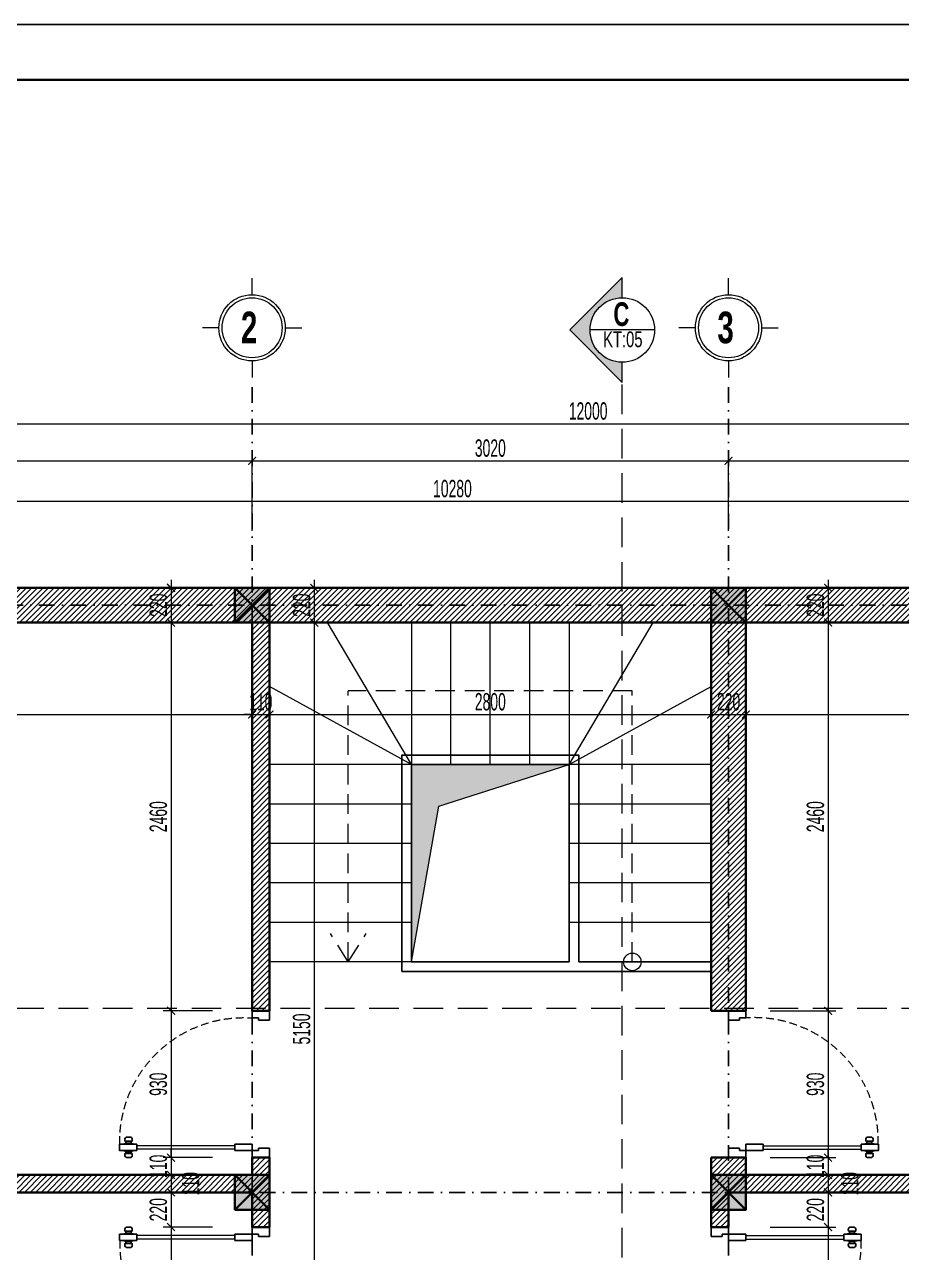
# Model space of a CAD drawing. Header units: inches. Extents: x 274208 to 641690, y -81912 to 129129.
# Drawn here: x 517299 to 522857, y 96287 to 104067 of the extents above; entities that cross this region are included whole.
import ezdxf
from ezdxf.enums import TextEntityAlignment as Align

# ---------------------------------------------------------------- set-up
doc = ezdxf.new("R2010")
doc.units = ezdxf.units.IN
doc.header["$MEASUREMENT"] = 0
doc.header["$PDMODE"] = 3
for name, pattern in [('$1$HIDDEN', [0.375, 0.25, -0.125]), ('DASHDOT', [1, 0.5, -0.25, 0, -0.25]), ('HIDDEN', [0.375, 0.25, -0.125])]:
    doc.linetypes.add(name, pattern=pattern)
for name, color, linetype, lineweight in [('01.Cut', 255, 'Continuous', 35), ('02.Thay', 145, 'Continuous', 20), ('03.Manh', 251, 'Continuous', 13), ('04.Khuat', 250, 'HIDDEN', 18), ('05.Text', 253, 'Continuous', 18), ('06.betong', 2, 'Continuous', 35), ('08.Dim', 156, 'Continuous', 15), ('09.Hatch', 250, 'Continuous', 5), ('11.Khung bo', 32, 'Continuous', 50), ('12.Khung', 36, 'Continuous', 25), ('12.Kinh', 158, 'Continuous', 9), ('NN_KI HIEU', 22, 'Continuous', 18)]:
    doc.layers.add(name, color=color, linetype=linetype, lineweight=lineweight)
doc.layers.add('NET VUA', color=143, linetype='Continuous')
doc.layers.add('TRUC', color=250, linetype='DASHDOT')
doc.layers.add('Tpl_Bound', color=1, linetype='Continuous', plot=False)
doc.styles.add('AVANTH', font='')
doc.styles.add('AVANTHB', font='')
doc.styles.add('TT5_Text Dim', font='hoatbif.shx', dxfattribs={"width": 0.6})
doc.styles.get('AVANTH').set_extended_font_data('.VnAvantH')
doc.styles.get('AVANTHB').set_extended_font_data('.VnAvantH', bold=True)
doc.dimstyles.new('TT5_Dim 1-50', dxfattribs={"dimscale": 50, "dimtxt": 2.2, "dimasz": 1, "dimexe": 1, "dimexo": 0.5, "dimgap": 0.5, "dimtad": 1, "dimdec": 0, "dimzin": 0, "dimdsep": 46, "dimtxsty": 'TT5_Text Dim', "dimblk": 'ARCHTICK', "dimcen": 0, "dimdle": 1, "dimclrd": 256, "dimclre": 256, "dimclrt": 1, "dimadec": 0, "dimazin": 0, "dimtfac": 0.015, "dimtdec": 0, "dimtix": 1, "dimtmove": 2, "dimatfit": 3, "dimldrblk": 'DOT', "dimfxl": 1, "dimtolj": 1, "dimtzin": 0, "dimlwd": -1, "dimlwe": -1, "dimarcsym": 1})

# ---------------------------------------------------------------- blocks, each defined once
blk = doc.blocks.new('100')
at = {"layer": '11.Khung bo', "const_width": 26.7}
blk.add_lwpolyline([(1860913, -945240), (1860913, -916940), (1896063, -916940), (1896063, -945240)], close=True, dxfattribs=at)
at = {"layer": '12.Khung', "color": 1}
blk.add_lwpolyline([(1901579, -945940), (1901579, -916240), (1859580, -916240), (1859580, -945940)], close=True, dxfattribs=at)
blk = doc.blocks.new('\xad3yjrtuktyl')
at = {"layer": '06.betong'}
blk.add_hatch(color=0, dxfattribs=at).paths.add_polyline_path([(-110, -110), (110, -110), (110, 110), (-110, 110)])
at = {"layer": '06.betong', "color": 0}
for p, q in [((-110, 110), (110, -110)), ((-110, -110), (110, 110))]:
    blk.add_line(p, q, dxfattribs=at)
blk.add_lwpolyline([(-110, -110), (110, -110), (110, 110), (-110, 110)], close=True, dxfattribs=at)
blk = doc.blocks.new('CUA D110920')
at = {"layer": '04.Khuat', "ltscale": 200}
blk.add_arc((775004.5, 2440213.5), 786, 178.84706, 273.87454, dxfattribs=at)
at = {"layer": '12.Kinh'}
for p, q in [((774947.6, 2440260), (774327.6, 2440260)), ((774947.6, 2440238.7), (774327.6, 2440238.7))]:
    blk.add_line(p, q, dxfattribs=at)
at = {"layer": 'NET VUA'}
for p, q in [((774251.4, 2440289.2), (774297.5, 2440289.2)), ((774258.4, 2440289.2), (774258.4, 2440276.6)), ((774259, 2440314.3), (774289.9, 2440314.3)), ((774290.4, 2440289.2), (774290.4, 2440276.6)), ((775057.6, 2440269.4), (775057.6, 2440314.4)), ((775057.6, 2440314.4), (775167.6, 2440314.4)), ((775167.6, 2440254.4), (775167.6, 2440314.4)), ((774255.6, 2440273.9), (774244.9, 2440271.7)), ((774244.9, 2440271.7), (774244.9, 2440269.4)), ((774244.9, 2440227), (774244.9, 2440229.4)), ((774255.6, 2440224.8), (774244.9, 2440227)), ((774251.4, 2440209.5), (774297.5, 2440209.5)), ((774255.6, 2440276.6), (774293.3, 2440276.6)), ((774255.6, 2440276.6), (774255.6, 2440273.9)), ((774255.6, 2440222.1), (774255.6, 2440224.8)), ((774255.6, 2440222.1), (774293.3, 2440222.1)), ((774258.4, 2440209.5), (774258.4, 2440222.1)), ((774290.4, 2440209.5), (774290.4, 2440222.1)), ((774293.3, 2440276.6), (774293.3, 2440273.9)), ((774293.3, 2440273.9), (774304, 2440271.7)), ((774293.3, 2440224.8), (774304, 2440227)), ((774293.3, 2440222.1), (774293.3, 2440224.8)), ((774304, 2440271.7), (774304, 2440269.4)), ((774304, 2440227), (774304, 2440229.4)), ((774327.6, 2440269.4), (774327.6, 2440229.4)), ((774947.6, 2440269.4), (774947.6, 2440229.4)), ((775057.6, 2440269.4), (775097.6, 2440269.4)), ((775097.6, 2440254.4), (775097.6, 2440269.4)), ((775097.6, 2440254.4), (775167.6, 2440254.4)), ((774259, 2440184.5), (774289.9, 2440184.5)), ((775057.6, 2439429.4), (775057.6, 2439384.4)), ((775057.6, 2439429.4), (775097.6, 2439429.4)), ((775097.6, 2439444.4), (775167.6, 2439444.4)), ((775097.6, 2439444.4), (775097.6, 2439429.4)), ((775167.6, 2439444.4), (775167.6, 2439384.4)), ((775057.6, 2439384.4), (775167.6, 2439384.4))]:
    blk.add_line(p, q, dxfattribs=at)
for points in [[(774327.6, 2440229.4), (774217.6, 2440229.4), (774217.6, 2440269.4), (774327.6, 2440269.4)], [(774947.6, 2440269.4), (775057.6, 2440269.4), (775057.6, 2440229.4), (774947.6, 2440229.4)]]:
    blk.add_lwpolyline(points, dxfattribs=at)
for centre, start, end in [((774274.4, 2440295.9), 130.01756, 196.13295), ((774274.4, 2440295.9), 343.86705, 49.98244), ((774274.4, 2440202.8), 163.86705, 229.98244), ((774274.4, 2440202.8), 310.01756, 16.13295)]:
    blk.add_arc(centre, 24, start, end, dxfattribs=at)
blk = doc.blocks.new('DANHTRUC')
for p, q in [((980383, -947347), (980383, -947137)), ((979963, -947767), (979753, -947767)), ((980803, -947767), (981013, -947767)), ((980383, -948187), (980383, -948397))]:
    blk.add_line(p, q)
for radius in [420, 380]:
    blk.add_circle((980383, -947767), radius)
blk = doc.blocks.new('_ARCHTICK')
at = {"color": 0, "linetype": 'ByBlock', "const_width": 0.15}
blk.add_lwpolyline([(-0.5, -0.5), (0.5, 0.5)], dxfattribs=at)
blk = doc.blocks.new('*D470')
at = {"layer": '08.Dim', "transparency": 16777216}
for p, q in [((514871.6, 100858.6), (514871.6, 101095.9)), ((525151.6, 100858.6), (525151.6, 101095.9)), ((514821.6, 101045.9), (525201.6, 101045.9))]:
    blk.add_line(p, q, dxfattribs=at)
at = {"layer": 'Defpoints', "color": 0, "transparency": 16777216}
for p in [(525151.6, 101045.9), (514871.6, 100833.6), (525151.6, 100833.6)]:
    blk.add_point(p, dxfattribs=at)
at = {"layer": '08.Dim', "transparency": 16777216, "xscale": 50, "yscale": 50, "zscale": 50, "rotation": 180}
blk.add_blockref('_ARCHTICK', (514871.6, 101045.9), dxfattribs=at)
at = {"layer": '08.Dim', "transparency": 16777216, "xscale": 50, "yscale": 50, "zscale": 50}
blk.add_blockref('_ARCHTICK', (525151.6, 101045.9), dxfattribs=at)
at = {"layer": '08.Dim', "color": 1, "transparency": 16777216, "insert": (520011.6, 101125.9), "char_height": 110, "attachment_point": 5, "style": 'TT5_Text Dim'}
blk.add_mtext('\\A1;10280', dxfattribs=at)
blk = doc.blocks.new('_DOT')
at = {"color": 1, "linetype": 'ByBlock'}
blk.add_line((-0.5, 0), (-1, 0), dxfattribs=at)
at = {"color": 1, "linetype": 'ByBlock', "const_width": 0.5}
blk.add_lwpolyline([(-0.25, 0, 1), (0.25, 0, 1)], format="xyb", close=True, dxfattribs=at)
blk = doc.blocks.new('*D473')
at = {"layer": '08.Dim', "transparency": 16777216}
for p, q in [((514931.6, 101302.6), (518791.6, 101302.6)), ((514981.6, 100858.6), (514981.6, 101352.6)), ((518741.6, 100858.6), (518741.6, 101352.6))]:
    blk.add_line(p, q, dxfattribs=at)
at = {"layer": 'Defpoints', "color": 0, "transparency": 16777216}
for p in [(518741.6, 101302.6), (514981.6, 100833.6), (518741.6, 100833.6)]:
    blk.add_point(p, dxfattribs=at)
at = {"layer": '08.Dim', "transparency": 16777216, "xscale": 50, "yscale": 50, "zscale": 50, "rotation": 180}
blk.add_blockref('_ARCHTICK', (514981.6, 101302.6), dxfattribs=at)
at = {"layer": '08.Dim', "transparency": 16777216, "xscale": 50, "yscale": 50, "zscale": 50}
blk.add_blockref('_ARCHTICK', (518741.6, 101302.6), dxfattribs=at)
at = {"layer": '08.Dim', "color": 1, "transparency": 16777216, "insert": (516861.6, 101382.6), "char_height": 110, "attachment_point": 5, "style": 'TT5_Text Dim'}
blk.add_mtext('\\A1;3760', dxfattribs=at)
blk = doc.blocks.new('*D474')
at = {"layer": '08.Dim', "transparency": 16777216}
for p, q in [((518691.6, 101302.6), (521811.6, 101302.6)), ((518741.6, 100858.6), (518741.6, 101352.6)), ((521761.6, 100858.6), (521761.6, 101352.6))]:
    blk.add_line(p, q, dxfattribs=at)
at = {"layer": 'Defpoints', "color": 0, "transparency": 16777216}
for p in [(521761.6, 101302.6), (518741.6, 100833.6), (521761.6, 100833.6)]:
    blk.add_point(p, dxfattribs=at)
at = {"layer": '08.Dim', "transparency": 16777216, "xscale": 50, "yscale": 50, "zscale": 50, "rotation": 180}
blk.add_blockref('_ARCHTICK', (518741.6, 101302.6), dxfattribs=at)
at = {"layer": '08.Dim', "transparency": 16777216, "xscale": 50, "yscale": 50, "zscale": 50}
blk.add_blockref('_ARCHTICK', (521761.6, 101302.6), dxfattribs=at)
at = {"layer": '08.Dim', "color": 1, "transparency": 16777216, "insert": (520251.6, 101382.6), "char_height": 110, "attachment_point": 5, "style": 'TT5_Text Dim'}
blk.add_mtext('\\A1;3020', dxfattribs=at)
blk = doc.blocks.new('*D475')
at = {"layer": '08.Dim', "transparency": 16777216}
for p, q in [((521711.6, 101302.6), (526311.6, 101302.6)), ((521761.6, 100858.6), (521761.6, 101352.6)), ((526261.6, 100858.6), (526261.6, 101352.6))]:
    blk.add_line(p, q, dxfattribs=at)
at = {"layer": 'Defpoints', "color": 0, "transparency": 16777216}
for p in [(526261.6, 101302.6), (521761.6, 100833.6), (526261.6, 100833.6)]:
    blk.add_point(p, dxfattribs=at)
at = {"layer": '08.Dim', "transparency": 16777216, "xscale": 50, "yscale": 50, "zscale": 50, "rotation": 180}
blk.add_blockref('_ARCHTICK', (521761.6, 101302.6), dxfattribs=at)
at = {"layer": '08.Dim', "transparency": 16777216, "xscale": 50, "yscale": 50, "zscale": 50}
blk.add_blockref('_ARCHTICK', (526261.6, 101302.6), dxfattribs=at)
at = {"layer": '08.Dim', "color": 1, "transparency": 16777216, "insert": (524011.6, 101382.6), "char_height": 110, "attachment_point": 5, "style": 'TT5_Text Dim'}
blk.add_mtext('\\A1;4500', dxfattribs=at)
blk = doc.blocks.new('*D477')
at = {"layer": '08.Dim', "transparency": 16777216}
for p, q in [((514821.6, 101537.6), (526921.6, 101537.6)), ((514871.6, 100858.6), (514871.6, 101587.6)), ((526871.6, 100858.6), (526871.6, 101587.6))]:
    blk.add_line(p, q, dxfattribs=at)
at = {"layer": 'Defpoints', "color": 0, "transparency": 16777216}
for p in [(526871.6, 101537.6), (514871.6, 100833.6), (526871.6, 100833.6)]:
    blk.add_point(p, dxfattribs=at)
at = {"layer": '08.Dim', "transparency": 16777216, "xscale": 50, "yscale": 50, "zscale": 50, "rotation": 180}
blk.add_blockref('_ARCHTICK', (514871.6, 101537.6), dxfattribs=at)
at = {"layer": '08.Dim', "transparency": 16777216, "xscale": 50, "yscale": 50, "zscale": 50}
blk.add_blockref('_ARCHTICK', (526871.6, 101537.6), dxfattribs=at)
at = {"layer": '08.Dim', "color": 1, "transparency": 16777216, "insert": (520871.6, 101617.6), "char_height": 110, "attachment_point": 5, "style": 'TT5_Text Dim'}
blk.add_mtext('\\A1;12000', dxfattribs=at)
blk = doc.blocks.new('*D524')
at = {"layer": '08.Dim', "transparency": 16777216}
for p, q in [((518227.8, 100547.6), (518227.8, 100227.6)), ((518489.7, 100497.6), (518177.8, 100497.6)), ((518489.7, 100277.6), (518177.8, 100277.6))]:
    blk.add_line(p, q, dxfattribs=at)
at = {"layer": 'Defpoints', "color": 0, "transparency": 16777216}
for p in [(518514.7, 100497.6), (518227.8, 100277.6), (518514.7, 100277.6)]:
    blk.add_point(p, dxfattribs=at)
at = {"layer": '08.Dim', "transparency": 16777216, "xscale": 50, "yscale": 50, "zscale": 50}
for p, rotation in [((518227.8, 100497.6), 90), ((518227.8, 100277.6), 270)]:
    blk.add_blockref('_ARCHTICK', p, dxfattribs=dict(at, rotation=rotation))
at = {"layer": '08.Dim', "color": 1, "transparency": 16777216, "insert": (518147.8, 100387.6), "char_height": 110, "attachment_point": 5, "rotation": 90, "style": 'TT5_Text Dim'}
blk.add_mtext('\\A1;220', dxfattribs=at)
blk = doc.blocks.new('*D525')
at = {"layer": '08.Dim', "transparency": 16777216}
for p, q in [((518227.8, 100327.6), (518227.8, 97767.6)), ((518489.7, 100277.6), (518177.8, 100277.6)), ((518489.7, 97817.6), (518177.8, 97817.6))]:
    blk.add_line(p, q, dxfattribs=at)
at = {"layer": 'Defpoints', "color": 0, "transparency": 16777216}
for p in [(518514.7, 100277.6), (518227.8, 97817.6), (518514.7, 97817.6)]:
    blk.add_point(p, dxfattribs=at)
at = {"layer": '08.Dim', "transparency": 16777216, "xscale": 50, "yscale": 50, "zscale": 50}
for p, rotation in [((518227.8, 100277.6), 90), ((518227.8, 97817.6), 270)]:
    blk.add_blockref('_ARCHTICK', p, dxfattribs=dict(at, rotation=rotation))
at = {"layer": '08.Dim', "color": 1, "transparency": 16777216, "insert": (518147.8, 99047.6), "char_height": 110, "attachment_point": 5, "rotation": 90, "style": 'TT5_Text Dim'}
blk.add_mtext('\\A1;2460', dxfattribs=at)
blk = doc.blocks.new('*D526')
at = {"layer": '08.Dim', "transparency": 16777216}
for p, q in [((518489.7, 97817.6), (518177.8, 97817.6)), ((518227.8, 97867.6), (518227.8, 96837.6)), ((518489.7, 96887.6), (518177.8, 96887.6))]:
    blk.add_line(p, q, dxfattribs=at)
at = {"layer": 'Defpoints', "color": 0, "transparency": 16777216}
for p in [(518514.7, 97817.6), (518227.8, 96887.6), (518514.7, 96887.6)]:
    blk.add_point(p, dxfattribs=at)
at = {"layer": '08.Dim', "transparency": 16777216, "xscale": 50, "yscale": 50, "zscale": 50}
for p, rotation in [((518227.8, 97817.6), 90), ((518227.8, 96887.6), 270)]:
    blk.add_blockref('_ARCHTICK', p, dxfattribs=dict(at, rotation=rotation))
at = {"layer": '08.Dim', "color": 1, "transparency": 16777216, "insert": (518147.8, 97352.6), "char_height": 110, "attachment_point": 5, "rotation": 90, "style": 'TT5_Text Dim'}
blk.add_mtext('\\A1;930', dxfattribs=at)
blk = doc.blocks.new('*D527')
at = {"layer": '08.Dim', "transparency": 16777216}
for p, q in [((518227.8, 96887.6), (518227.8, 96937.6)), ((518489.7, 96887.6), (518177.8, 96887.6)), ((518227.8, 96887.6), (518227.8, 96777.6)), ((518489.7, 96777.6), (518177.8, 96777.6)), ((518227.8, 96777.6), (518227.8, 96727.6))]:
    blk.add_line(p, q, dxfattribs=at)
at = {"layer": 'Defpoints', "color": 0, "transparency": 16777216}
for p in [(518514.7, 96887.6), (518227.8, 96777.6), (518514.7, 96777.6)]:
    blk.add_point(p, dxfattribs=at)
at = {"layer": '08.Dim', "transparency": 16777216, "xscale": 50, "yscale": 50, "zscale": 50}
for p, rotation in [((518227.8, 96887.6), 270), ((518227.8, 96777.6), 90)]:
    blk.add_blockref('_ARCHTICK', p, dxfattribs=dict(at, rotation=rotation))
at = {"layer": '08.Dim', "color": 1, "transparency": 16777216, "insert": (518147.8, 96832.6), "char_height": 110, "attachment_point": 5, "rotation": 90, "style": 'TT5_Text Dim'}
blk.add_mtext('\\A1;110', dxfattribs=at)
blk = doc.blocks.new('*D528')
at = {"layer": '08.Dim', "transparency": 16777216}
for p, q in [((518227.8, 96827.6), (518227.8, 96617.6)), ((518489.7, 96777.6), (518177.8, 96777.6)), ((518489.7, 96667.6), (518177.8, 96667.6))]:
    blk.add_line(p, q, dxfattribs=at)
at = {"layer": 'Defpoints', "color": 0, "transparency": 16777216}
for p in [(518514.7, 96777.6), (518227.8, 96667.6), (518514.7, 96667.6)]:
    blk.add_point(p, dxfattribs=at)
at = {"layer": '08.Dim', "transparency": 16777216, "xscale": 50, "yscale": 50, "zscale": 50}
for p, rotation in [((518227.8, 96777.6), 90), ((518227.8, 96667.6), 270)]:
    blk.add_blockref('_ARCHTICK', p, dxfattribs=dict(at, rotation=rotation))
at = {"layer": '08.Dim', "color": 1, "transparency": 16777216, "insert": (518352.7, 96722.6), "char_height": 110, "attachment_point": 5, "rotation": 90, "style": 'TT5_Text Dim'}
blk.add_mtext('\\A1;110', dxfattribs=at)
blk = doc.blocks.new('*D529')
at = {"layer": '08.Dim', "transparency": 16777216}
for p, q in [((518227.8, 96717.6), (518227.8, 96397.6)), ((518489.7, 96667.6), (518177.8, 96667.6)), ((518489.7, 96447.6), (518177.8, 96447.6))]:
    blk.add_line(p, q, dxfattribs=at)
at = {"layer": 'Defpoints', "color": 0, "transparency": 16777216}
for p in [(518514.7, 96667.6), (518227.8, 96447.6), (518514.7, 96447.6)]:
    blk.add_point(p, dxfattribs=at)
at = {"layer": '08.Dim', "transparency": 16777216, "xscale": 50, "yscale": 50, "zscale": 50}
for p, rotation in [((518227.8, 96667.6), 90), ((518227.8, 96447.6), 270)]:
    blk.add_blockref('_ARCHTICK', p, dxfattribs=dict(at, rotation=rotation))
at = {"layer": '08.Dim', "color": 1, "transparency": 16777216, "insert": (518147.8, 96557.6), "char_height": 110, "attachment_point": 5, "rotation": 90, "style": 'TT5_Text Dim'}
blk.add_mtext('\\A1;220', dxfattribs=at)
blk = doc.blocks.new('*D530')
at = {"layer": '08.Dim', "transparency": 16777216}
for p, q in [((518227.8, 96497.6), (518227.8, 95467.6)), ((518489.7, 96447.6), (518177.8, 96447.6)), ((518489.7, 95517.6), (518177.8, 95517.6))]:
    blk.add_line(p, q, dxfattribs=at)
at = {"layer": 'Defpoints', "color": 0, "transparency": 16777216}
for p in [(518514.7, 96447.6), (518227.8, 95517.6), (518514.7, 95517.6)]:
    blk.add_point(p, dxfattribs=at)
at = {"layer": '08.Dim', "transparency": 16777216, "xscale": 50, "yscale": 50, "zscale": 50}
for p, rotation in [((518227.8, 96447.6), 90), ((518227.8, 95517.6), 270)]:
    blk.add_blockref('_ARCHTICK', p, dxfattribs=dict(at, rotation=rotation))
at = {"layer": '08.Dim', "color": 1, "transparency": 16777216, "insert": (518147.8, 95982.6), "char_height": 110, "attachment_point": 5, "rotation": 90, "style": 'TT5_Text Dim'}
blk.add_mtext('\\A1;930', dxfattribs=at)
blk = doc.blocks.new('*D551')
at = {"layer": '08.Dim', "transparency": 16777216}
for p, q in [((522392.6, 100547.6), (522392.6, 100227.6)), ((522026.3, 100497.6), (522442.6, 100497.6)), ((522026.3, 100277.6), (522442.6, 100277.6))]:
    blk.add_line(p, q, dxfattribs=at)
at = {"layer": 'Defpoints', "color": 0, "transparency": 16777216}
for p in [(522001.3, 100497.6), (522001.3, 100277.6), (522392.6, 100277.6)]:
    blk.add_point(p, dxfattribs=at)
at = {"layer": '08.Dim', "transparency": 16777216, "xscale": 50, "yscale": 50, "zscale": 50}
for p, rotation in [((522392.6, 100497.6), 90), ((522392.6, 100277.6), 270)]:
    blk.add_blockref('_ARCHTICK', p, dxfattribs=dict(at, rotation=rotation))
at = {"layer": '08.Dim', "color": 1, "transparency": 16777216, "insert": (522312.6, 100387.6), "char_height": 110, "attachment_point": 5, "rotation": 90, "style": 'TT5_Text Dim'}
blk.add_mtext('\\A1;220', dxfattribs=at)
blk = doc.blocks.new('*D552')
at = {"layer": '08.Dim', "transparency": 16777216}
for p, q in [((522392.6, 100327.6), (522392.6, 97767.6)), ((522026.3, 100277.6), (522442.6, 100277.6)), ((522026.3, 97817.6), (522442.6, 97817.6))]:
    blk.add_line(p, q, dxfattribs=at)
at = {"layer": 'Defpoints', "color": 0, "transparency": 16777216}
for p in [(522001.3, 100277.6), (522001.3, 97817.6), (522392.6, 97817.6)]:
    blk.add_point(p, dxfattribs=at)
at = {"layer": '08.Dim', "transparency": 16777216, "xscale": 50, "yscale": 50, "zscale": 50}
for p, rotation in [((522392.6, 100277.6), 90), ((522392.6, 97817.6), 270)]:
    blk.add_blockref('_ARCHTICK', p, dxfattribs=dict(at, rotation=rotation))
at = {"layer": '08.Dim', "color": 1, "transparency": 16777216, "insert": (522312.6, 99047.6), "char_height": 110, "attachment_point": 5, "rotation": 90, "style": 'TT5_Text Dim'}
blk.add_mtext('\\A1;2460', dxfattribs=at)
blk = doc.blocks.new('*D553')
at = {"layer": '08.Dim', "transparency": 16777216}
for p, q in [((522026.3, 97817.6), (522442.6, 97817.6)), ((522392.6, 97867.6), (522392.6, 96837.6)), ((522026.3, 96887.6), (522442.6, 96887.6))]:
    blk.add_line(p, q, dxfattribs=at)
at = {"layer": 'Defpoints', "color": 0, "transparency": 16777216}
for p in [(522001.3, 97817.6), (522001.3, 96887.6), (522392.6, 96887.6)]:
    blk.add_point(p, dxfattribs=at)
at = {"layer": '08.Dim', "transparency": 16777216, "xscale": 50, "yscale": 50, "zscale": 50}
for p, rotation in [((522392.6, 97817.6), 90), ((522392.6, 96887.6), 270)]:
    blk.add_blockref('_ARCHTICK', p, dxfattribs=dict(at, rotation=rotation))
at = {"layer": '08.Dim', "color": 1, "transparency": 16777216, "insert": (522312.6, 97352.6), "char_height": 110, "attachment_point": 5, "rotation": 90, "style": 'TT5_Text Dim'}
blk.add_mtext('\\A1;930', dxfattribs=at)
blk = doc.blocks.new('*D554')
at = {"layer": '08.Dim', "transparency": 16777216}
for p, q in [((522392.6, 96887.6), (522392.6, 96937.6)), ((522026.3, 96887.6), (522442.6, 96887.6)), ((522392.6, 96887.6), (522392.6, 96777.6)), ((522026.3, 96777.6), (522442.6, 96777.6)), ((522392.6, 96777.6), (522392.6, 96727.6))]:
    blk.add_line(p, q, dxfattribs=at)
at = {"layer": 'Defpoints', "color": 0, "transparency": 16777216}
for p in [(522001.3, 96887.6), (522001.3, 96777.6), (522392.6, 96777.6)]:
    blk.add_point(p, dxfattribs=at)
at = {"layer": '08.Dim', "transparency": 16777216, "xscale": 50, "yscale": 50, "zscale": 50}
for p, rotation in [((522392.6, 96887.6), 270), ((522392.6, 96777.6), 90)]:
    blk.add_blockref('_ARCHTICK', p, dxfattribs=dict(at, rotation=rotation))
at = {"layer": '08.Dim', "color": 1, "transparency": 16777216, "insert": (522312.6, 96832.6), "char_height": 110, "attachment_point": 5, "rotation": 90, "style": 'TT5_Text Dim'}
blk.add_mtext('\\A1;110', dxfattribs=at)
blk = doc.blocks.new('*D555')
at = {"layer": '08.Dim', "transparency": 16777216}
for p, q in [((522392.6, 96827.6), (522392.6, 96617.6)), ((522026.3, 96777.6), (522442.6, 96777.6)), ((522026.3, 96667.6), (522442.6, 96667.6))]:
    blk.add_line(p, q, dxfattribs=at)
at = {"layer": 'Defpoints', "color": 0, "transparency": 16777216}
for p in [(522001.3, 96777.6), (522001.3, 96667.6), (522392.6, 96667.6)]:
    blk.add_point(p, dxfattribs=at)
at = {"layer": '08.Dim', "transparency": 16777216, "xscale": 50, "yscale": 50, "zscale": 50}
for p, rotation in [((522392.6, 96777.6), 90), ((522392.6, 96667.6), 270)]:
    blk.add_blockref('_ARCHTICK', p, dxfattribs=dict(at, rotation=rotation))
at = {"layer": '08.Dim', "color": 1, "transparency": 16777216, "insert": (522531, 96722.6), "char_height": 110, "attachment_point": 5, "rotation": 90, "style": 'TT5_Text Dim'}
blk.add_mtext('\\A1;110', dxfattribs=at)
blk = doc.blocks.new('*D556')
at = {"layer": '08.Dim', "transparency": 16777216}
for p, q in [((522392.6, 96717.6), (522392.6, 96397.6)), ((522026.3, 96667.6), (522442.6, 96667.6)), ((522026.3, 96447.6), (522442.6, 96447.6))]:
    blk.add_line(p, q, dxfattribs=at)
at = {"layer": 'Defpoints', "color": 0, "transparency": 16777216}
for p in [(522001.3, 96667.6), (522001.3, 96447.6), (522392.6, 96447.6)]:
    blk.add_point(p, dxfattribs=at)
at = {"layer": '08.Dim', "transparency": 16777216, "xscale": 50, "yscale": 50, "zscale": 50}
for p, rotation in [((522392.6, 96667.6), 90), ((522392.6, 96447.6), 270)]:
    blk.add_blockref('_ARCHTICK', p, dxfattribs=dict(at, rotation=rotation))
at = {"layer": '08.Dim', "color": 1, "transparency": 16777216, "insert": (522312.6, 96557.6), "char_height": 110, "attachment_point": 5, "rotation": 90, "style": 'TT5_Text Dim'}
blk.add_mtext('\\A1;220', dxfattribs=at)
blk = doc.blocks.new('*D557')
at = {"layer": '08.Dim', "transparency": 16777216}
for p, q in [((522392.6, 96497.6), (522392.6, 95467.6)), ((522026.3, 96447.6), (522442.6, 96447.6)), ((522026.3, 95517.6), (522442.6, 95517.6))]:
    blk.add_line(p, q, dxfattribs=at)
at = {"layer": 'Defpoints', "color": 0, "transparency": 16777216}
for p in [(522001.3, 96447.6), (522001.3, 95517.6), (522392.6, 95517.6)]:
    blk.add_point(p, dxfattribs=at)
at = {"layer": '08.Dim', "transparency": 16777216, "xscale": 50, "yscale": 50, "zscale": 50}
for p, rotation in [((522392.6, 96447.6), 90), ((522392.6, 95517.6), 270)]:
    blk.add_blockref('_ARCHTICK', p, dxfattribs=dict(at, rotation=rotation))
at = {"layer": '08.Dim', "color": 1, "transparency": 16777216, "insert": (522312.6, 95982.6), "char_height": 110, "attachment_point": 5, "rotation": 90, "style": 'TT5_Text Dim'}
blk.add_mtext('\\A1;930', dxfattribs=at)
blk = doc.blocks.new('*D562')
at = {"layer": '08.Dim', "transparency": 16777216}
for p, q in [((519135.8, 100547.6), (519135.8, 100227.6)), ((519416.8, 100497.6), (519085.8, 100497.6)), ((519416.8, 100277.6), (519085.8, 100277.6))]:
    blk.add_line(p, q, dxfattribs=at)
at = {"layer": 'Defpoints', "color": 0, "transparency": 16777216}
for p in [(519441.8, 100497.6), (519135.8, 100277.6), (519441.8, 100277.6)]:
    blk.add_point(p, dxfattribs=at)
at = {"layer": '08.Dim', "transparency": 16777216, "xscale": 50, "yscale": 50, "zscale": 50}
for p, rotation in [((519135.8, 100497.6), 90), ((519135.8, 100277.6), 270)]:
    blk.add_blockref('_ARCHTICK', p, dxfattribs=dict(at, rotation=rotation))
at = {"layer": '08.Dim', "color": 1, "transparency": 16777216, "insert": (519055.8, 100387.6), "char_height": 110, "attachment_point": 5, "rotation": 90, "style": 'TT5_Text Dim'}
blk.add_mtext('\\A1;220', dxfattribs=at)
blk = doc.blocks.new('*D563')
at = {"layer": '08.Dim', "transparency": 16777216}
for p, q in [((519135.8, 100327.6), (519135.8, 95077.6)), ((519416.8, 100277.6), (519085.8, 100277.6)), ((519416.8, 95127.6), (519085.8, 95127.6))]:
    blk.add_line(p, q, dxfattribs=at)
at = {"layer": 'Defpoints', "color": 0, "transparency": 16777216}
for p in [(519441.8, 100277.6), (519135.8, 95127.6), (519441.8, 95127.6)]:
    blk.add_point(p, dxfattribs=at)
at = {"layer": '08.Dim', "transparency": 16777216, "xscale": 50, "yscale": 50, "zscale": 50}
for p, rotation in [((519135.8, 100277.6), 90), ((519135.8, 95127.6), 270)]:
    blk.add_blockref('_ARCHTICK', p, dxfattribs=dict(at, rotation=rotation))
at = {"layer": '08.Dim', "color": 1, "transparency": 16777216, "insert": (519055.8, 97702.6), "char_height": 110, "attachment_point": 5, "rotation": 90, "style": 'TT5_Text Dim'}
blk.add_mtext('\\A1;5150', dxfattribs=at)
blk = doc.blocks.new('*D568')
at = {"layer": '08.Dim', "transparency": 16777216}
for p, q in [((515091.6, 99964.6), (515091.6, 99645.4)), ((518741.6, 99964.6), (518741.6, 99645.4)), ((515041.6, 99695.4), (518791.6, 99695.4))]:
    blk.add_line(p, q, dxfattribs=at)
at = {"layer": 'Defpoints', "color": 0, "transparency": 16777216}
for p in [(515091.6, 99989.6), (518741.6, 99989.6), (518741.6, 99695.4)]:
    blk.add_point(p, dxfattribs=at)
at = {"layer": '08.Dim', "transparency": 16777216, "xscale": 50, "yscale": 50, "zscale": 50, "rotation": 180}
blk.add_blockref('_ARCHTICK', (515091.6, 99695.4), dxfattribs=at)
at = {"layer": '08.Dim', "transparency": 16777216, "xscale": 50, "yscale": 50, "zscale": 50}
blk.add_blockref('_ARCHTICK', (518741.6, 99695.4), dxfattribs=at)
at = {"layer": '08.Dim', "color": 1, "transparency": 16777216, "insert": (516916.6, 99775.4), "char_height": 110, "attachment_point": 5, "style": 'TT5_Text Dim'}
blk.add_mtext('\\A1;3650', dxfattribs=at)
blk = doc.blocks.new('*D569')
at = {"layer": '08.Dim', "transparency": 16777216}
for p, q in [((518741.6, 99964.6), (518741.6, 99645.4)), ((518851.6, 99964.6), (518851.6, 99645.4)), ((518741.6, 99695.4), (518691.6, 99695.4)), ((518741.6, 99695.4), (518851.6, 99695.4)), ((518851.6, 99695.4), (518901.6, 99695.4))]:
    blk.add_line(p, q, dxfattribs=at)
at = {"layer": 'Defpoints', "color": 0, "transparency": 16777216}
for p in [(518741.6, 99989.6), (518851.6, 99989.6), (518851.6, 99695.4)]:
    blk.add_point(p, dxfattribs=at)
at = {"layer": '08.Dim', "transparency": 16777216, "xscale": 50, "yscale": 50, "zscale": 50}
blk.add_blockref('_ARCHTICK', (518741.6, 99695.4), dxfattribs=at)
at = {"layer": '08.Dim', "transparency": 16777216, "xscale": 50, "yscale": 50, "zscale": 50, "rotation": 180}
blk.add_blockref('_ARCHTICK', (518851.6, 99695.4), dxfattribs=at)
at = {"layer": '08.Dim', "color": 1, "transparency": 16777216, "insert": (518796.6, 99775.4), "char_height": 110, "attachment_point": 5, "style": 'TT5_Text Dim'}
blk.add_mtext('\\A1;110', dxfattribs=at)
blk = doc.blocks.new('*D570')
at = {"layer": '08.Dim', "transparency": 16777216}
for p, q in [((518851.6, 99964.6), (518851.6, 99645.4)), ((521651.6, 99964.6), (521651.6, 99645.4)), ((518801.6, 99695.4), (521701.6, 99695.4))]:
    blk.add_line(p, q, dxfattribs=at)
at = {"layer": 'Defpoints', "color": 0, "transparency": 16777216}
for p in [(518851.6, 99989.6), (521651.6, 99989.6), (521651.6, 99695.4)]:
    blk.add_point(p, dxfattribs=at)
at = {"layer": '08.Dim', "transparency": 16777216, "xscale": 50, "yscale": 50, "zscale": 50, "rotation": 180}
blk.add_blockref('_ARCHTICK', (518851.6, 99695.4), dxfattribs=at)
at = {"layer": '08.Dim', "transparency": 16777216, "xscale": 50, "yscale": 50, "zscale": 50}
blk.add_blockref('_ARCHTICK', (521651.6, 99695.4), dxfattribs=at)
at = {"layer": '08.Dim', "color": 1, "transparency": 16777216, "insert": (520251.6, 99775.4), "char_height": 110, "attachment_point": 5, "style": 'TT5_Text Dim'}
blk.add_mtext('\\A1;2800', dxfattribs=at)
blk = doc.blocks.new('*D571')
at = {"layer": '08.Dim', "transparency": 16777216}
for p, q in [((521651.6, 99964.6), (521651.6, 99645.4)), ((521871.6, 99964.6), (521871.6, 99645.4)), ((521601.6, 99695.4), (521921.6, 99695.4))]:
    blk.add_line(p, q, dxfattribs=at)
at = {"layer": 'Defpoints', "color": 0, "transparency": 16777216}
for p in [(521651.6, 99989.6), (521871.6, 99989.6), (521871.6, 99695.4)]:
    blk.add_point(p, dxfattribs=at)
at = {"layer": '08.Dim', "transparency": 16777216, "xscale": 50, "yscale": 50, "zscale": 50, "rotation": 180}
blk.add_blockref('_ARCHTICK', (521651.6, 99695.4), dxfattribs=at)
at = {"layer": '08.Dim', "transparency": 16777216, "xscale": 50, "yscale": 50, "zscale": 50}
blk.add_blockref('_ARCHTICK', (521871.6, 99695.4), dxfattribs=at)
at = {"layer": '08.Dim', "color": 1, "transparency": 16777216, "insert": (521761.6, 99775.4), "char_height": 110, "attachment_point": 5, "style": 'TT5_Text Dim'}
blk.add_mtext('\\A1;220', dxfattribs=at)
blk = doc.blocks.new('*D572')
at = {"layer": '08.Dim', "transparency": 16777216}
for p, q in [((521871.6, 99964.6), (521871.6, 99645.4)), ((524931.6, 99964.6), (524931.6, 99645.4)), ((521821.6, 99695.4), (524981.6, 99695.4))]:
    blk.add_line(p, q, dxfattribs=at)
at = {"layer": 'Defpoints', "color": 0, "transparency": 16777216}
for p in [(521871.6, 99989.6), (524931.6, 99989.6), (524931.6, 99695.4)]:
    blk.add_point(p, dxfattribs=at)
at = {"layer": '08.Dim', "transparency": 16777216, "xscale": 50, "yscale": 50, "zscale": 50, "rotation": 180}
blk.add_blockref('_ARCHTICK', (521871.6, 99695.4), dxfattribs=at)
at = {"layer": '08.Dim', "transparency": 16777216, "xscale": 50, "yscale": 50, "zscale": 50}
blk.add_blockref('_ARCHTICK', (524931.6, 99695.4), dxfattribs=at)
at = {"layer": '08.Dim', "color": 1, "transparency": 16777216, "insert": (523401.6, 99775.4), "char_height": 110, "attachment_point": 5, "style": 'TT5_Text Dim'}
blk.add_mtext('\\A1;3060', dxfattribs=at)

msp = doc.modelspace()

# ---------------------------------------------------------------- hatches: boundary and pattern name
at = {"layer": '09.Hatch'}
msp.add_hatch(color=256, dxfattribs=at).paths.add_polyline_path([(521088.1, 102336), (521088.1, 102464.2), (520755.4, 102131.5), (521088.1, 101798.8), (521088.1, 101926.9, -0.414214), (520883.5, 102131.5, -0.414214)])
h = msp.add_hatch(dxfattribs=at)
h.set_pattern_fill('ANSI31', color=256, scale=200)
h.set_pattern_definition([(45, (514871.582, 93497.585), (-17.67767, 17.67767), [])])
h.paths.add_polyline_path([(515091.6, 100277.6), (516641.6, 100277.6), (518741.6, 100277.6), (518741.6, 97817.6), (518851.6, 97817.6), (518851.6, 100277.6), (519351.6, 100277.6), (521651.6, 100277.6), (521651.6, 97817.6), (521871.6, 97817.6), (521871.6, 100277.6), (524931.6, 100277.6), (524931.6, 100027.6), (525151.6, 100027.6), (525151.6, 100497.6), (519351.6, 100497.6), (516641.6, 100497.6), (514871.6, 100497.6), (514871.6, 99427.6), (515091.6, 99427.6)])
h.paths.add_polyline_path([(515091.6, 96667.6), (518741.6, 96667.6), (518741.6, 96447.6), (518851.6, 96447.6), (518851.6, 96777.6), (518851.6, 96887.6), (518741.6, 96887.6), (518741.6, 96777.6), (515091.6, 96777.6), (515091.6, 97627.6), (514871.6, 97627.6), (514871.6, 94857.6), (514871.6, 93497.6), (516691.6, 93497.6), (516691.6, 93717.6), (515091.6, 93717.6), (515091.6, 94857.6)])
h.paths.add_polyline_path([(518741.6, 93717.6), (518091.6, 93717.6), (518091.6, 93497.6), (519851.6, 93497.6), (519851.6, 93717.6), (518851.6, 93717.6), (518851.6, 95017.6), (520741.6, 95017.6), (520741.6, 95127.6), (518851.6, 95127.6), (518851.6, 95517.6), (518741.6, 95517.6)])
h.paths.add_polyline_path([(522161.6, 93497.6), (522161.6, 93717.6), (521761.6, 93717.6), (521761.6, 95517.6), (521651.6, 95517.6), (521651.6, 95127.6), (521541.6, 95127.6), (521541.6, 95017.6), (521651.6, 95017.6), (521651.6, 93717.6), (520451.6, 93717.6), (520451.6, 93497.6)])
h.paths.add_polyline_path([(523361.6, 93717.6), (523361.6, 93497.6), (526871.6, 93497.6), (527171.6, 93497.6), (527171.6, 93717.6), (526871.6, 93717.6), (526871.6, 94717.6), (526981.6, 94717.6), (526981.6, 95117.6), (526651.6, 95117.6), (526651.6, 93717.6)])
h.paths.add_polyline_path([(525151.6, 96777.6), (525151.6, 97027.6), (524931.6, 97027.6), (524931.6, 96777.6), (521871.6, 96777.6), (521871.6, 96887.6), (521651.6, 96887.6), (521651.6, 96777.6), (521651.6, 96447.6), (521761.6, 96447.6), (521761.6, 96667.6), (524931.6, 96667.6), (524931.6, 96557.6), (526651.6, 96557.6), (526871.6, 96557.6), (526871.6, 96777.6), (525871.6, 96777.6)])
h = msp.add_hatch(color=253, dxfattribs=at)
h.dxf.hatch_style = 1
h.paths.add_polyline_path([(520751.6, 99377.6), (519751.6, 99377.6), (519751.6, 98127.6), (519926, 99115)])

# ---------------------------------------------------------------- linework, layer by layer
at = {"layer": '01.Cut'}
for p, q in [((525151.6, 100497.6), (519351.6, 100497.6)), ((518741.6, 100277.6), (516641.6, 100277.6)), ((518741.6, 97817.6), (518741.6, 100277.6)), ((519351.6, 100277.6), (518851.6, 100277.6)), ((518851.6, 97817.6), (518851.6, 100277.6)), ((521651.6, 100277.6), (519351.6, 100277.6)), ((524931.6, 100277.6), (521871.6, 100277.6)), ((518741.6, 97817.6), (518851.6, 97817.6)), ((521651.6, 97817.6), (521871.6, 97817.6)), ((518741.6, 96887.6), (518851.6, 96887.6)), ((521651.6, 96887.6), (521871.6, 96887.6)), ((515091.6, 96777.6), (518741.6, 96777.6)), ((518851.6, 96777.6), (518851.6, 96447.6)), ((521651.6, 96777.6), (521651.6, 96447.6)), ((521871.6, 96777.6), (524931.6, 96777.6)), ((515091.6, 96667.6), (518741.6, 96667.6)), ((518741.6, 96667.6), (518741.6, 96447.6)), ((521761.6, 96667.6), (524931.6, 96667.6)), ((521761.6, 96667.6), (521761.6, 96447.6)), ((518851.6, 96447.6), (518741.6, 96447.6)), ((521761.6, 96447.6), (521651.6, 96447.6))]:
    msp.add_line(p, q, dxfattribs=at)
for points in [[(519351.6, 100497.6), (516641.6, 100497.6)], [(521651.6, 100277.6), (521651.6, 97817.6)], [(521871.6, 97817.6), (521871.6, 100277.6)], [(518741.6, 96777.6), (518741.6, 96887.6), (518851.6, 96887.6), (518851.6, 96777.6)], [(521651.6, 96887.6), (521651.6, 96777.6)], [(521871.6, 96777.6), (521871.6, 96887.6)]]:
    msp.add_lwpolyline(points, dxfattribs=at)
at = {"layer": '02.Thay'}
for p, q in [((520755.4, 102131.5), (521088.1, 102464.2)), ((521088.1, 102336), (521088.1, 102464.2)), ((520755.4, 102131.5), (521088.1, 101798.8)), ((521292.6, 102131.5), (520883.5, 102131.5)), ((521088.1, 101798.8), (521088.1, 101926.9))]:
    msp.add_line(p, q, dxfattribs=at)
for centre, radius in [((521088.1, 102131.5), 204.5), ((521151.6, 98127.6), 55.6)]:
    msp.add_circle(centre, radius, dxfattribs=at)
at = {"layer": '03.Manh'}
for p, q in [((519751.6, 99377.6), (519219.9, 100277.6)), ((519751.6, 100277.6), (519751.6, 99377.6)), ((520001.6, 99377.6), (520001.6, 100277.6)), ((520251.6, 99377.6), (520251.6, 100277.6)), ((520501.6, 99377.6), (520501.6, 100277.6)), ((520751.6, 100277.6), (520751.6, 99377.6)), ((520751.6, 99377.6), (521283.3, 100277.6)), ((519751.6, 99377.6), (518851.6, 99873)), ((520751.6, 99377.6), (521651.6, 99873)), ((519751.6, 99377.6), (518851.6, 99377.6)), ((521651.6, 99377.6), (520751.6, 99377.6)), ((519751.6, 99127.6), (518851.6, 99127.6)), ((521651.6, 99127.6), (520751.6, 99127.6)), ((519751.6, 98877.6), (518851.6, 98877.6)), ((521651.6, 98877.6), (520751.6, 98877.6)), ((519751.6, 98627.6), (518851.6, 98627.6)), ((521651.6, 98627.6), (520751.6, 98627.6)), ((519751.6, 98377.6), (518851.6, 98377.6)), ((519751.6, 98377.6), (518851.6, 98377.6)), ((521651.6, 98377.6), (520751.6, 98377.6)), ((521651.6, 98377.6), (520751.6, 98377.6)), ((519751.6, 98127.6), (518851.6, 98127.6))]:
    msp.add_line(p, q, dxfattribs=at)
msp.add_lwpolyline([(519751.6, 98127.6), (519926, 99115), (520751.6, 99377.6)], dxfattribs=at)
at = {"layer": 'NET VUA'}
for p, q in [((521651.6, 98127.6), (520811.6, 98127.6)), ((520811.6, 98067.6), (521651.6, 98067.6))]:
    msp.add_line(p, q, dxfattribs=at)
msp.add_lwpolyline([(520811.6, 98067.6), (519691.6, 98067.6), (519691.6, 99437.6), (520811.6, 99437.6), (520811.6, 98127.6)], dxfattribs=at)
msp.add_lwpolyline([(520751.6, 98127.6), (519751.6, 98127.6), (519751.6, 99377.6), (520751.6, 99377.6)], close=True, dxfattribs=at)
at = {"layer": 'NN_KI HIEU', "linetype": '$1$HIDDEN', "ltscale": 500}
for p, q in [((521151.6, 99845.7), (519351.6, 99845.7)), ((519351.6, 98127.6), (519351.6, 99845.7)), ((521151.6, 98127.6), (521151.6, 99845.7)), ((519351.6, 98127.6), (519238.4, 98308.2)), ((519351.6, 98127.6), (519464.7, 98308.2))]:
    msp.add_line(p, q, dxfattribs=at)
at = {"layer": 'NN_KI HIEU', "linetype": '$1$HIDDEN', "ltscale": 750}
for points in [[(521088.1, 92036.4), (521088.1, 101871.5)], [(512452.5, 97834.6), (528731.5, 97834.6)]]:
    msp.add_lwpolyline(points, dxfattribs=at)
at = {"layer": 'Tpl_Bound', "color": 1}
msp.add_lwpolyline([(511120.6, 89216.7), (511120.6, 104066.6), (532120.4, 104066.6), (532120.4, 89216.7)], close=True, dxfattribs=at)
at = {"layer": 'TRUC', "ltscale": 200}
for p, q in [((518741.6, 92064.6), (518741.6, 101862.1)), ((521761.6, 92064.6), (521761.6, 101862.1)), ((511787.2, 100387.6), (529362.1, 100387.6)), ((511787.2, 96667.6), (529362.1, 96667.6))]:
    msp.add_line(p, q, dxfattribs=at)

# ---------------------------------------------------------------- block references
at = {"layer": '01.Cut'}
for name, p in [('\xad3yjrtuktyl', (518741.6, 100387.6)), ('\xad3yjrtuktyl', (521761.6, 100387.6)), ('\xad3yjrtuktyl', (518741.6, 96667.6)), ('\xad3yjrtuktyl', (521761.6, 96667.6)), ('CUA D110920', (-256316, -2343866.8))]:
    msp.add_blockref(name, p, dxfattribs=at)
at = {"layer": '01.Cut', "xscale": -1, "rotation": 180}
msp.add_blockref('CUA D110920', (-256316, 2537201.9), dxfattribs=at)
at = {"layer": '01.Cut', "rotation": 180}
msp.add_blockref('CUA D110920', (1296929.2, 2537201.9), dxfattribs=at)
at = {"layer": '01.Cut', "xscale": -1}
msp.add_blockref('CUA D110920', (1296819.2, -2343866.8), dxfattribs=at)
at = {"layer": '05.Text', "xscale": 0.5, "yscale": 0.5, "zscale": 0.5}
for name, p in [('100', (-418669.3, 562186.6)), ('DANHTRUC', (28549.9, 576028.7)), ('DANHTRUC', (31569.9, 576028.7))]:
    msp.add_blockref(name, p, dxfattribs=at)

# ---------------------------------------------------------------- texts
at = {"layer": '05.Text', "width": 0.7}
for s, height, style, p in [('c', 150, 'AVANTHB', (521082.4, 102231.8)), ('KT:05', 100, 'AVANTH', (521091.5, 102072.5))]:
    msp.add_text(s, height=height, dxfattribs=dict(at, style=style)).set_placement(p, align=Align.MIDDLE_CENTER)
at = {"layer": '05.Text', "style": 'AVANTHB', "width": 0.7}
for s, p in [('2', (518670.8, 102047.8)), ('3', (521690.8, 102047.8))]:
    msp.add_text(s, height=200, dxfattribs=at).set_placement(p)

# ---------------------------------------------------------------- dimensions: what is measured, and where the dimension line sits
at = {"layer": '08.Dim'}
for base, p1, p2, picture, middle in [((526871.6, 101537.6), (514871.6, 100833.6), (526871.6, 100833.6), '*D477', (520871.6, 101617.6)), ((518741.6, 101302.6), (514981.6, 100833.6), (518741.6, 100833.6), '*D473', (516861.6, 101382.6)), ((521761.6, 101302.6), (518741.6, 100833.6), (521761.6, 100833.6), '*D474', (520251.6, 101382.6)), ((526261.6, 101302.6), (521761.6, 100833.6), (526261.6, 100833.6), '*D475', (524011.6, 101382.6)), ((525151.6, 101045.9), (514871.6, 100833.6), (525151.6, 100833.6), '*D470', (520011.6, 101125.9)), ((518741.6, 99695.4), (515091.6, 99989.6), (518741.6, 99989.6), '*D568', (516916.6, 99775.4)), ((518851.6, 99695.4), (518741.6, 99989.6), (518851.6, 99989.6), '*D569', (518796.6, 99775.4)), ((521651.6, 99695.4), (518851.6, 99989.6), (521651.6, 99989.6), '*D570', (520251.6, 99775.4)), ((521871.6, 99695.4), (521651.6, 99989.6), (521871.6, 99989.6), '*D571', (521761.6, 99775.4)), ((524931.6, 99695.4), (521871.6, 99989.6), (524931.6, 99989.6), '*D572', (523401.6, 99775.4))]:
    dim = msp.add_linear_dim(base=base, p1=p1, p2=p2, dimstyle='TT5_Dim 1-50', dxfattribs=at)
    dim.commit()
    dim.dimension.update_dxf_attribs({"geometry": picture, "text_midpoint": middle})
for base, p1, p2, picture, middle in [((518227.8, 100277.6), (518514.7, 100497.6), (518514.7, 100277.6), '*D524', (518147.8, 100387.6)), ((519135.8, 100277.6), (519441.8, 100497.6), (519441.8, 100277.6), '*D562', (519055.8, 100387.6)), ((522392.6, 100277.6), (522001.3, 100497.6), (522001.3, 100277.6), '*D551', (522312.6, 100387.6)), ((518227.8, 97817.6), (518514.7, 100277.6), (518514.7, 97817.6), '*D525', (518147.8, 99047.6)), ((519135.8, 95127.6), (519441.8, 100277.6), (519441.8, 95127.6), '*D563', (519055.8, 97702.6)), ((522392.6, 97817.6), (522001.3, 100277.6), (522001.3, 97817.6), '*D552', (522312.6, 99047.6)), ((518227.8, 96887.6), (518514.7, 97817.6), (518514.7, 96887.6), '*D526', (518147.8, 97352.6)), ((522392.6, 96887.6), (522001.3, 97817.6), (522001.3, 96887.6), '*D553', (522312.6, 97352.6)), ((518227.8, 96777.6), (518514.7, 96887.6), (518514.7, 96777.6), '*D527', (518147.8, 96832.6)), ((522392.6, 96777.6), (522001.3, 96887.6), (522001.3, 96777.6), '*D554', (522312.6, 96832.6)), ((518227.8, 96447.6), (518514.7, 96667.6), (518514.7, 96447.6), '*D529', (518147.8, 96557.6)), ((522392.6, 96447.6), (522001.3, 96667.6), (522001.3, 96447.6), '*D556', (522312.6, 96557.6)), ((518227.8, 95517.6), (518514.7, 96447.6), (518514.7, 95517.6), '*D530', (518147.8, 95982.6)), ((522392.6, 95517.6), (522001.3, 96447.6), (522001.3, 95517.6), '*D557', (522312.6, 95982.6))]:
    dim = msp.add_linear_dim(base=base, p1=p1, p2=p2, angle=90, dimstyle='TT5_Dim 1-50', dxfattribs=at)
    dim.commit()
    dim.dimension.update_dxf_attribs({"geometry": picture, "text_midpoint": middle})
for base, p1, p2, picture, middle in [((518227.8, 96667.6), (518514.7, 96777.6), (518514.7, 96667.6), '*D528', (518352.7, 96722.6)), ((522392.6, 96667.6), (522001.3, 96777.6), (522001.3, 96667.6), '*D555', (522531, 96722.6))]:
    dim = msp.add_linear_dim(base=base, p1=p1, p2=p2, angle=90, dimstyle='TT5_Dim 1-50', dxfattribs=at)
    dim.commit()
    dim.dimension.update_dxf_attribs({"geometry": picture, "text_midpoint": middle, "dimtype": 160})

doc.saveas('drawing.dxf')
